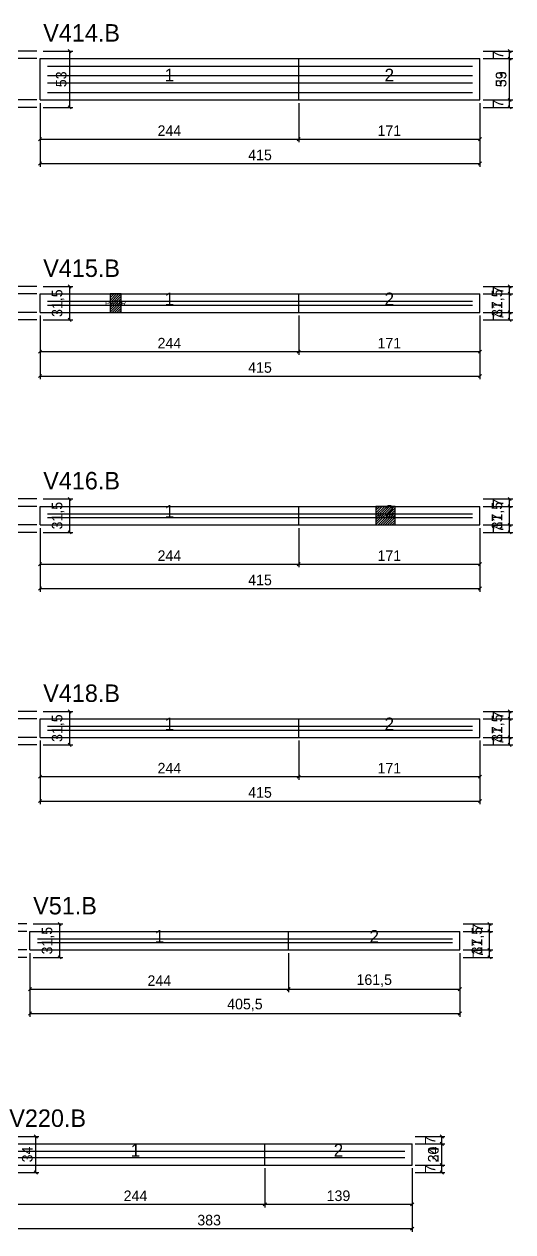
# Model space of a CAD drawing. Extents: x -13000 to 3070, y -38587 to 694.
# Drawn here: x 647 to 1108, y -22738 to -21599 of the extents above; entities that cross this region are included whole.
import ezdxf
from ezdxf.enums import TextEntityAlignment as Align

# ---------------------------------------------------------------- set-up
doc = ezdxf.new("R2010")
doc.units = 0
for name, color, linetype in [('5', 5, 'Continuous'), ('COTA', 241, 'Continuous'), ('NOMENCLATURA', 7, 'Continuous'), ('Painéis', 200, 'Continuous'), ('SARR_2.2x7', 40, 'Continuous')]:
    doc.layers.add(name, color=color, linetype=linetype)
doc.dimstyles.new('PAINEL', dxfattribs={"dimtxt": 10, "dimasz": 3, "dimexe": 3, "dimexo": 3, "dimgap": 3, "dimtad": 1, "dimblk": 'OBLIQUE', "dimblk1": 'OBLIQUE', "dimcen": 2.5, "dimclrd": 4, "dimclre": 4, "dimclrt": 240, "dimazin": 3, "dimtfac": 1, "dimtmove": 0, "dimatfit": 3})

# ---------------------------------------------------------------- blocks, each defined once
blk = doc.blocks.new('_OBLIQUE')
at = {"color": 0, "linetype": 'BYBLOCK'}
blk.add_line((-0.5, -0.5), (0.5, 0.5), dxfattribs=at)

msp = doc.modelspace()

# ---------------------------------------------------------------- hatches: boundary and pattern name
at = {"layer": 'COTA'}
h = msp.add_hatch(dxfattribs=at)
h.set_pattern_fill('ANSI31', scale=0.5)
h.paths.add_polyline_path([(728, -21871), (738.6, -21871), (738.6, -21853.5), (728, -21853.5)])
h = msp.add_hatch(dxfattribs=at)
h.set_pattern_fill('ANSI31', scale=0.5)
h.paths.add_polyline_path([(978.9, -22071.5), (997, -22071.5), (997, -22054), (978.9, -22054)])

# ---------------------------------------------------------------- linework, layer by layer
at = {"layer": 'Painéis'}
for p, q in [((662, -21631.5), (906, -21631.5)), ((662, -21670.5), (662, -21631.5)), ((906, -21670.5), (906, -21631.5)), ((906, -21670.5), (906, -21631.5)), ((906, -21631.5), (1077, -21631.5)), ((906, -21670.5), (906, -21631.5)), ((1077, -21670.5), (1077, -21631.5)), ((662, -21670.5), (906, -21670.5)), ((906, -21670.5), (1077, -21670.5)), ((662, -21853.5), (906, -21853.5)), ((662, -21871), (662, -21853.5)), ((906, -21871), (906, -21853.5)), ((906, -21871), (906, -21853.5)), ((906, -21853.5), (1077, -21853.5)), ((906, -21871), (906, -21853.5)), ((1077, -21871), (1077, -21853.5)), ((662, -21871), (906, -21871)), ((906, -21871), (1077, -21871)), ((662, -22054), (906, -22054)), ((662, -22071.5), (662, -22054)), ((906, -22071.5), (906, -22054)), ((906, -22071.5), (906, -22054)), ((906, -22054), (1077, -22054)), ((906, -22071.5), (906, -22054)), ((1077, -22071.5), (1077, -22054)), ((662, -22071.5), (906, -22071.5)), ((906, -22071.5), (1077, -22071.5)), ((662, -22254.5), (906, -22254.5)), ((662, -22272), (662, -22254.5)), ((906, -22272), (906, -22254.5)), ((906, -22272), (906, -22254.5)), ((906, -22254.5), (1077, -22254.5)), ((906, -22272), (906, -22254.5)), ((1077, -22272), (1077, -22254.5)), ((662, -22272), (906, -22272)), ((906, -22272), (1077, -22272)), ((652.5, -22455), (896.5, -22455)), ((652.5, -22472.5), (652.5, -22455)), ((896.5, -22472.5), (896.5, -22455)), ((896.5, -22472.5), (896.5, -22455)), ((896.5, -22455), (1058, -22455)), ((896.5, -22472.5), (896.5, -22455)), ((1058, -22472.5), (1058, -22455)), ((652.5, -22472.5), (896.5, -22472.5)), ((896.5, -22472.5), (1058, -22472.5)), ((630, -22655.5), (874, -22655.5)), ((874, -22675.5), (874, -22655.5)), ((874, -22675.5), (874, -22655.5)), ((874, -22655.5), (1013, -22655.5)), ((874, -22675.5), (874, -22655.5)), ((1013, -22675.5), (1013, -22655.5)), ((630, -22675.5), (874, -22675.5)), ((874, -22675.5), (1013, -22675.5))]:
    msp.add_line(p, q, dxfattribs=at)
for points in [[(728, -21871), (738.6, -21871), (738.6, -21853.5), (728, -21853.5)], [(978.9, -22071.5), (997, -22071.5), (997, -22054), (978.9, -22054)]]:
    msp.add_lwpolyline(points, close=True, dxfattribs=at)
at = {"layer": 'SARR_2.2x7'}
for points in [[(669, -21638.5), (906, -21638.5)], [(669, -21638.5), (906, -21638.5)], [(906, -21638.5), (1070, -21638.5)], [(906, -21638.5), (1070, -21638.5)], [(669, -21647.5), (906, -21647.5)], [(669, -21647.5), (906, -21647.5)], [(906, -21647.5), (1070, -21647.5)], [(906, -21647.5), (1070, -21647.5)], [(669, -21654.5), (906, -21654.5)], [(669, -21654.5), (906, -21654.5)], [(906, -21654.5), (1070, -21654.5)], [(906, -21654.5), (1070, -21654.5)], [(669, -21663.5), (906, -21663.5)], [(669, -21663.5), (906, -21663.5)], [(906, -21663.5), (1070, -21663.5)], [(906, -21663.5), (1070, -21663.5)], [(669, -21860.5), (906, -21860.5)], [(669, -21860.5), (906, -21860.5)], [(669, -21864), (906, -21864)], [(669, -21864), (906, -21864)], [(906, -21860.5), (1070, -21860.5)], [(906, -21860.5), (1070, -21860.5)], [(906, -21864), (1070, -21864)], [(906, -21864), (1070, -21864)], [(669, -22061), (906, -22061)], [(669, -22061), (906, -22061)], [(669, -22064.5), (906, -22064.5)], [(669, -22064.5), (906, -22064.5)], [(906, -22061), (1070, -22061)], [(906, -22061), (1070, -22061)], [(906, -22064.5), (1070, -22064.5)], [(906, -22064.5), (1070, -22064.5)], [(669, -22261.5), (906, -22261.5)], [(669, -22261.5), (906, -22261.5)], [(669, -22265), (906, -22265)], [(669, -22265), (906, -22265)], [(906, -22261.5), (1070, -22261.5)], [(906, -22261.5), (1070, -22261.5)], [(906, -22265), (1070, -22265)], [(906, -22265), (1070, -22265)], [(659.5, -22462), (896.5, -22462)], [(659.5, -22462), (896.5, -22462)], [(659.5, -22465.5), (896.5, -22465.5)], [(659.5, -22465.5), (896.5, -22465.5)], [(896.5, -22462), (1051, -22462)], [(896.5, -22462), (1051, -22462)], [(896.5, -22465.5), (1051, -22465.5)], [(896.5, -22465.5), (1051, -22465.5)], [(637, -22662.5), (874, -22662.5)], [(637, -22662.5), (874, -22662.5)], [(874, -22662.5), (1006, -22662.5)], [(874, -22662.5), (1006, -22662.5)], [(637, -22668.5), (874, -22668.5)], [(637, -22668.5), (874, -22668.5)], [(874, -22668.5), (1006, -22668.5)], [(874, -22668.5), (1006, -22668.5)]]:
    msp.add_lwpolyline(points, dxfattribs=at)

# ---------------------------------------------------------------- texts
at = {"layer": '5'}
for s, height, p in [('1', 12, (784, -21647)), ('2', 12, (991.5, -21647)), ('1', 12, (784, -21858.25)), ('2', 12, (991.5, -21858.25)), ('PILAR', 5, (733.3, -21862.25)), ('1', 12, (784, -22058.75)), ('PILAR', 5, (987.95, -22062.75)), ('2', 12, (991.5, -22058.75)), ('1', 12, (784, -22259.25)), ('2', 12, (991.5, -22259.25)), ('1', 12, (774.5, -22459.75)), ('2', 12, (977.25, -22459.75)), ('1', 12, (752, -22661.5)), ('2', 12, (943.5, -22661.5))]:
    msp.add_text(s, height=height, dxfattribs=at).set_placement(p, align=Align.MIDDLE_CENTER)
at = {"layer": 'NOMENCLATURA'}
for s, p in [('V414.B', (665, -21615.5)), ('V415.B', (665, -21837.5)), ('V416.B', (665, -22038)), ('V418.B', (665, -22238.5)), ('V51.B', (655.5, -22439)), ('V220.B', (633, -22639.5))]:
    msp.add_text(s, height=16.5, dxfattribs=at).set_placement(p)

# ---------------------------------------------------------------- dimensions: what is measured, and where the dimension line sits
at = {"layer": 'COTA'}
for base, p1, p2 in [((634, -21631.5), (662, -21631.5), (662, -21624.5)), ((690, -21677.5), (662, -21677.5), (662, -21624.5)), ((1105, -21677.5), (1077, -21677.5), (1077, -21624.5)), ((1105, -21631.5), (1077, -21631.5), (1077, -21624.5)), ((634, -21670.5), (662, -21670.5), (662, -21631.5)), ((1105, -21670.5), (1077, -21670.5), (1077, -21631.5)), ((634, -21677.5), (662, -21677.5), (662, -21670.5)), ((1105, -21677.5), (1077, -21677.5), (1077, -21670.5)), ((634, -21853.5), (662, -21853.5), (662, -21846.5)), ((634, -21871), (662, -21871), (662, -21853.5)), ((690, -21878), (662, -21878), (662, -21846.5)), ((1105, -21878), (1077, -21878), (1077, -21846.5)), ((1105, -21853.5), (1077, -21853.5), (1077, -21846.5)), ((1105, -21871), (1077, -21871), (1077, -21853.5)), ((634, -21878), (662, -21878), (662, -21871)), ((1105, -21878), (1077, -21878), (1077, -21871)), ((634, -22054), (662, -22054), (662, -22047)), ((690, -22078.5), (662, -22078.5), (662, -22047)), ((1105, -22078.5), (1077, -22078.5), (1077, -22047)), ((1105, -22054), (1077, -22054), (1077, -22047)), ((634, -22071.5), (662, -22071.5), (662, -22054)), ((1105, -22071.5), (1077, -22071.5), (1077, -22054)), ((634, -22078.5), (662, -22078.5), (662, -22071.5)), ((1105, -22078.5), (1077, -22078.5), (1077, -22071.5)), ((634, -22254.5), (662, -22254.5), (662, -22247.5)), ((634, -22272), (662, -22272), (662, -22254.5)), ((690, -22279), (662, -22279), (662, -22247.5)), ((1105, -22279), (1077, -22279), (1077, -22247.5)), ((1105, -22254.5), (1077, -22254.5), (1077, -22247.5)), ((1105, -22272), (1077, -22272), (1077, -22254.5)), ((634, -22279), (662, -22279), (662, -22272)), ((1105, -22279), (1077, -22279), (1077, -22272)), ((624.5, -22455), (652.5, -22455), (652.5, -22448)), ((680.5, -22479.5), (652.5, -22479.5), (652.5, -22448)), ((1086, -22479.5), (1058, -22479.5), (1058, -22448)), ((1086, -22455), (1058, -22455), (1058, -22448)), ((624.5, -22472.5), (652.5, -22472.5), (652.5, -22455)), ((1086, -22472.5), (1058, -22472.5), (1058, -22455)), ((624.5, -22479.5), (652.5, -22479.5), (652.5, -22472.5)), ((1086, -22479.5), (1058, -22479.5), (1058, -22472.5)), ((658, -22682.5), (630, -22682.5), (630, -22648.5)), ((1041, -22682.5), (1013, -22682.5), (1013, -22648.5)), ((1041, -22655.5), (1013, -22655.5), (1013, -22648.5)), ((1041, -22675.5), (1013, -22675.5), (1013, -22655.5)), ((1041, -22682.5), (1013, -22682.5), (1013, -22675.5))]:
    msp.add_linear_dim(base=base, p1=p1, p2=p2, angle=90, dimstyle='PAINEL', dxfattribs=at).render()
for base, p1, p2 in [((662, -21707.5), (662, -21670.5), (906, -21670.5)), ((662, -21730.5), (662, -21670.5), (1077, -21670.5)), ((906, -21707.5), (906, -21670.5), (1077, -21670.5)), ((662, -21908), (662, -21871), (906, -21871)), ((662, -21931), (662, -21871), (1077, -21871)), ((906, -21908), (906, -21871), (1077, -21871)), ((662, -22108.5), (662, -22071.5), (906, -22071.5)), ((662, -22131.5), (662, -22071.5), (1077, -22071.5)), ((906, -22108.5), (906, -22071.5), (1077, -22071.5)), ((662, -22309), (662, -22272), (906, -22272)), ((662, -22332), (662, -22272), (1077, -22272)), ((906, -22309), (906, -22272), (1077, -22272)), ((652.5, -22509.5), (652.5, -22472.5), (896.5, -22472.5)), ((652.5, -22532.5), (652.5, -22472.5), (1058, -22472.5)), ((896.5, -22509.5), (896.5, -22472.5), (1058, -22472.5)), ((630, -22712.5), (630, -22675.5), (874, -22675.5)), ((630, -22735.5), (630, -22675.5), (1013, -22675.5)), ((874, -22712.5), (874, -22675.5), (1013, -22675.5))]:
    msp.add_linear_dim(base=base, p1=p1, p2=p2, dimstyle='PAINEL', dxfattribs=at).render()

doc.saveas('drawing.dxf')
